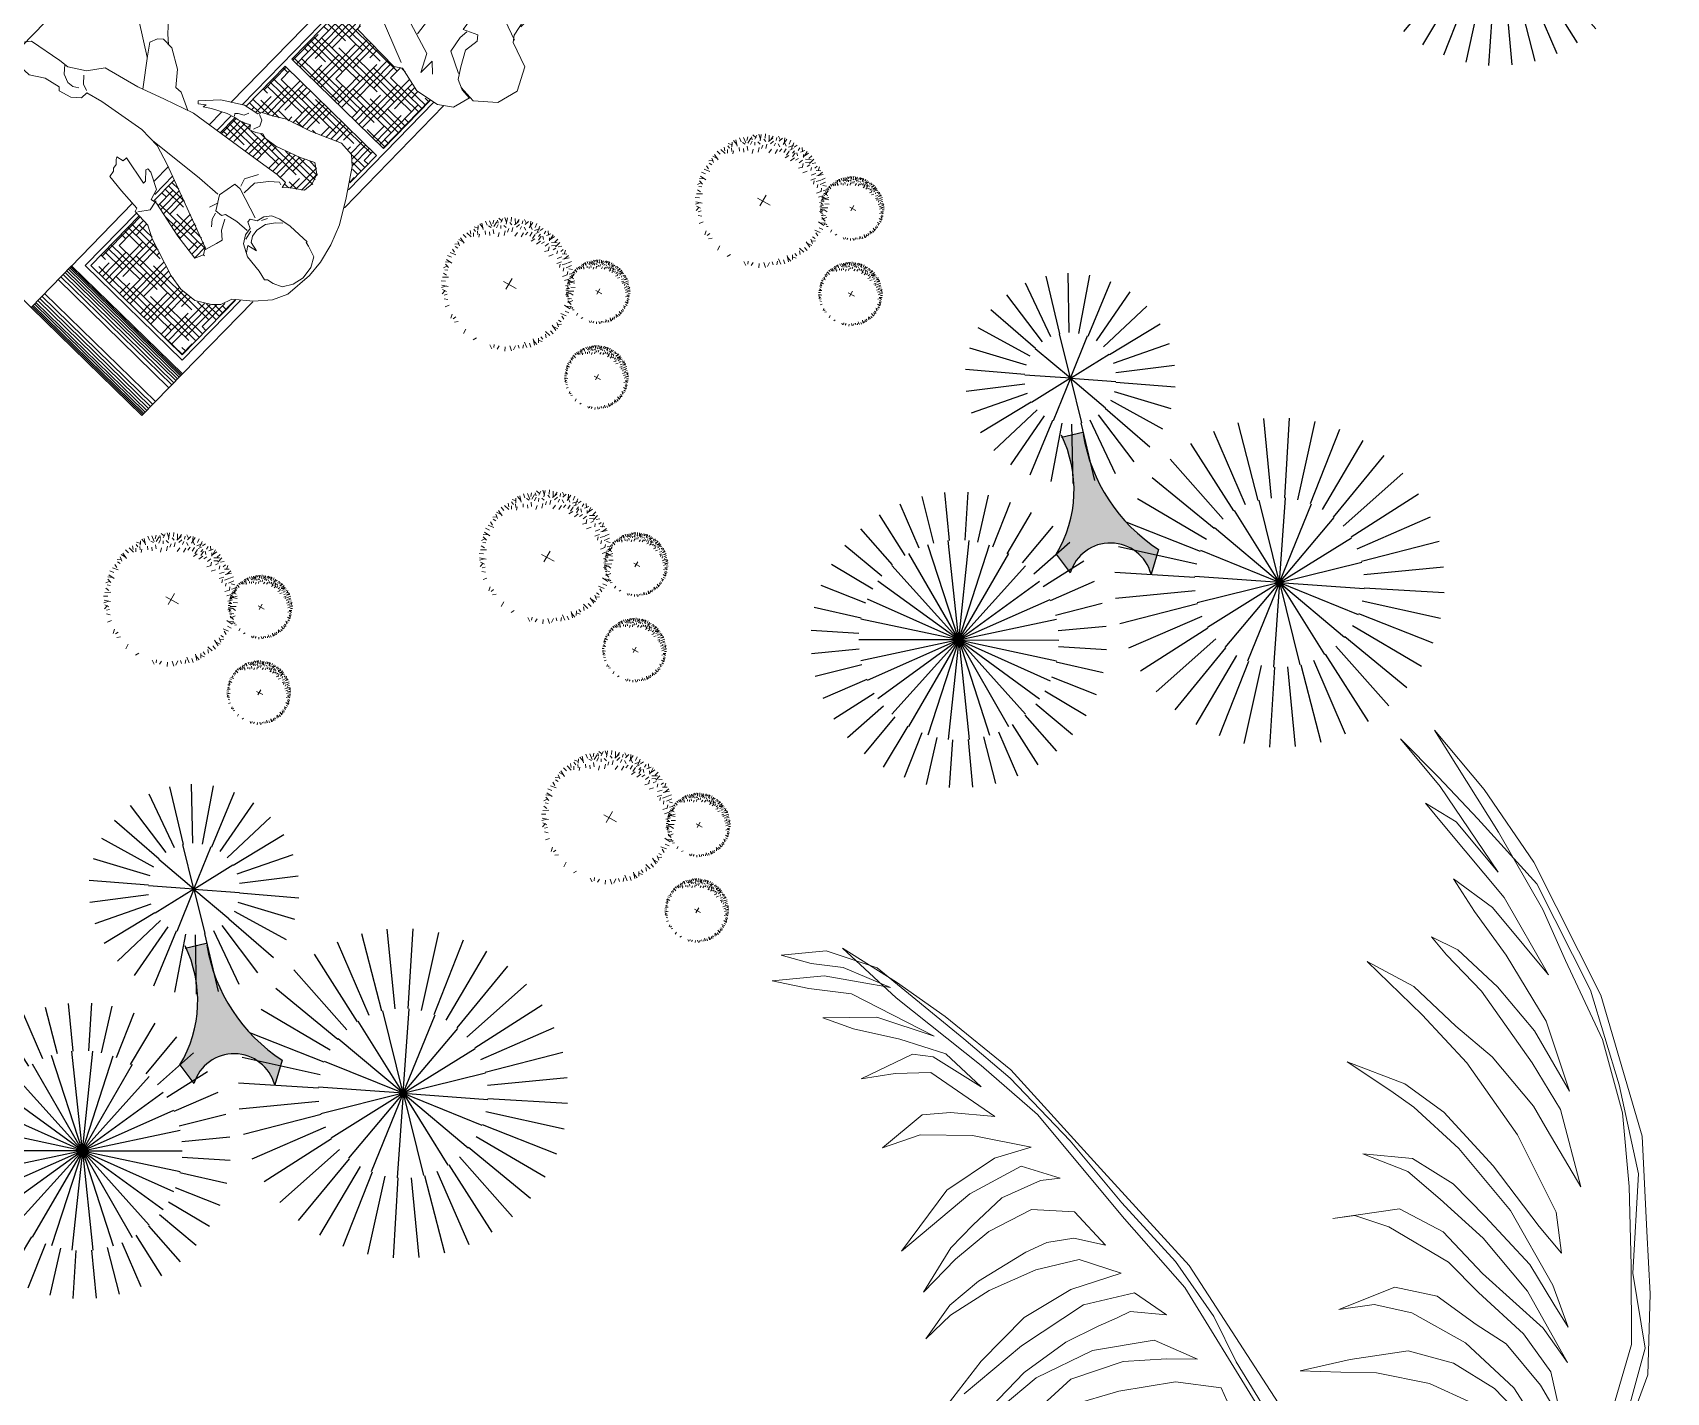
# Model space of a CAD drawing. Header units: millimetres. Extents: x 72 to 2826, y -203 to 794.
# Drawn here: x 1713.17 to 1719.53, y 344.22 to 349.51 of the extents above; entities that cross this region are included whole.
import ezdxf

# ---------------------------------------------------------------- set-up
doc = ezdxf.new("R2010")
doc.units = ezdxf.units.MM
for name, color, linetype, lineweight in [('2D VEGETACION', 74, 'Continuous', 5), ('ARB-CERCO', 97, 'Continuous', 5), ('mobiliario', 252, 'Continuous', 9)]:
    doc.layers.add(name, color=color, linetype=linetype, lineweight=lineweight)
doc.layers.add('Cotas', color=7, linetype='Continuous')
doc.layers.add('FURN', color=253, linetype='Continuous')
pattern_1 = [(360, (2.309277, 33.903915), (0.05, 0.0125), [0.2, -0.1]), (90, (2.309277, 33.903915), (-0.0125, -0.05), [0.2, -0.1])]

# ---------------------------------------------------------------- blocks, each defined once
blk = doc.blocks.new('persona 1')
at = {"layer": 'mobiliario', "color": 32, "lineweight": 9}
for p, q in [((768301.8256, 8993267.2761), (768301.9237, 8993267.285)), ((768301.9237, 8993267.285), (768301.983, 8993267.28)), ((768301.7249, 8993267.208), (768301.7749, 8993267.2519)), ((768301.7749, 8993267.2519), (768301.8256, 8993267.2761)), ((768301.8158, 8993267.2141), (768301.8293, 8993267.2442)), ((768301.8293, 8993267.2442), (768301.8629, 8993267.2653)), ((768301.8629, 8993267.2653), (768301.902, 8993267.2743)), ((768301.902, 8993267.2743), (768301.9465, 8993267.2687)), ((768301.9465, 8993267.2687), (768301.9793, 8993267.2503)), ((768301.9793, 8993267.2503), (768301.9931, 8993267.2114)), ((768301.983, 8993267.28), (768302.0501, 8993267.263)), ((768302.0501, 8993267.263), (768302.1202, 8993267.2363)), ((768302.1202, 8993267.2363), (768302.2033, 8993267.1879)), ((768301.6781, 8993267.1494), (768301.7249, 8993267.208)), ((768301.8047, 8993267.1841), (768301.8117, 8993267.1918)), ((768301.8134, 8993267.1499), (768301.8047, 8993267.1841)), ((768301.8117, 8993267.1918), (768301.8158, 8993267.2141)), ((768301.9931, 8993267.2114), (768301.9962, 8993267.1968)), ((768301.9962, 8993267.1968), (768302.0011, 8993267.197)), ((768302.0011, 8993267.197), (768302.0001, 8993267.16)), ((768302.2033, 8993267.1879), (768302.2944, 8993267.1275)), ((768301.6155, 8993267.1124), (768301.6392, 8993267.1355)), ((768301.6392, 8993267.1355), (768301.6781, 8993267.1494)), ((768301.8202, 8993267.0866), (768301.8134, 8993267.1499)), ((768301.9994, 8993267.118), (768301.9912, 8993267.0758)), ((768302.0001, 8993267.16), (768301.9994, 8993267.118)), ((768302.2944, 8993267.1275), (768302.3227, 8993267.0966)), ((768301.5807, 8993267.0001), (768301.5856, 8993267.0619)), ((768301.5856, 8993267.0619), (768301.6155, 8993267.1124)), ((768301.8423, 8993267.0452), (768301.8202, 8993267.0866)), ((768301.8284, 8993267.0738), (768301.8498, 8993267.0601)), ((768301.8498, 8993267.0601), (768301.8567, 8993267.0937)), ((768301.8567, 8993267.0937), (768301.8643, 8993267.0607)), ((768301.8643, 8993267.0607), (768301.8835, 8993267.049)), ((768301.9436, 8993267.0535), (768301.9719, 8993267.0734)), ((768301.9719, 8993267.0734), (768301.9877, 8993267.0927)), ((768301.9912, 8993267.0758), (768301.98, 8993267.0483)), ((768302.1221, 8993267.0663), (768302.0872, 8993267.0156)), ((768302.1564, 8993267.0702), (768302.1221, 8993267.0663)), ((768302.1913, 8993267.0593), (768302.1564, 8993267.0702)), ((768302.2148, 8993267.0257), (768302.1913, 8993267.0593)), ((768302.3227, 8993267.0966), (768302.3273, 8993267.045)), ((768301.87, 8993267.029), (768301.8423, 8993267.0452)), ((768301.8603, 8993267.04), (768301.8922, 8993267.0329)), ((768301.8971, 8993267.0249), (768301.87, 8993267.029)), ((768301.8851, 8993267.0222), (768301.882, 8993266.9753)), ((768301.8835, 8993267.049), (768301.9085, 8993267.0459)), ((768301.908, 8993267.0035), (768301.8971, 8993267.0249)), ((768301.9199, 8993267.0024), (768301.908, 8993267.0035)), ((768301.9085, 8993267.0459), (768301.9436, 8993267.0535)), ((768301.9318, 8993267.0237), (768301.9199, 8993267.0024)), ((768301.9586, 8993267.0301), (768301.9318, 8993267.0237)), ((768301.9711, 8993266.905), (768301.9347, 8993267.0119)), ((768301.9438, 8993267.0333), (768301.9633, 8993267.0441)), ((768301.98, 8993267.0483), (768301.9586, 8993267.0301)), ((768302.0872, 8993267.0156), (768302.0753, 8993267.0053)), ((768302.0753, 8993267.0053), (768302.0952, 8993267.0012)), ((768302.0952, 8993267.0012), (768302.0943, 8993266.9617)), ((768302.1921, 8993266.978), (768302.2148, 8993267.0257)), ((768302.3273, 8993267.045), (768302.2823, 8993266.9397)), ((768301.5904, 8993266.9438), (768301.5807, 8993267.0001)), ((768301.7196, 8993266.9737), (768301.6906, 8993266.9602)), ((768301.6906, 8993266.9602), (768301.7043, 8993266.8646)), ((768301.7423, 8993266.9598), (768301.7196, 8993266.9737)), ((768301.7351, 8993266.9642), (768301.7785, 8993266.9785)), ((768301.8551, 8993266.6662), (768301.7423, 8993266.9598)), ((768301.7785, 8993266.9785), (768301.8004, 8993266.9843)), ((768301.8004, 8993266.9843), (768301.8237, 8993266.9582)), ((768301.8237, 8993266.9582), (768301.8589, 8993266.9399)), ((768301.882, 8993266.9753), (768301.8715, 8993266.9305)), ((768302.0194, 8993266.9267), (768302.0575, 8993266.9578)), ((768302.0575, 8993266.9578), (768302.081, 8993266.9858)), ((768302.081, 8993266.9858), (768302.0782, 8993266.9956)), ((768302.0943, 8993266.9617), (768302.0849, 8993266.8899)), ((768302.1612, 8993266.8905), (768302.1921, 8993266.978)), ((768301.6352, 8993266.8076), (768301.5904, 8993266.9438)), ((768301.8281, 8993266.9091), (768301.8077, 8993266.9255)), ((768301.8505, 8993266.9026), (768301.8281, 8993266.9091)), ((768301.8596, 8993266.9227), (768301.8581, 8993266.898)), ((768301.8581, 8993266.898), (768301.9061, 8993266.8679)), ((768301.8715, 8993266.9305), (768301.8596, 8993266.9227)), ((768301.9696, 8993266.8803), (768301.9711, 8993266.905)), ((768301.9703, 8993266.9247), (768302.0194, 8993266.9267)), ((768301.9786, 8993266.9004), (768302.0061, 8993266.8916)), ((768302.0061, 8993266.8916), (768302.0494, 8993266.9155)), ((768302.0849, 8993266.8899), (768302.0446, 8993266.6074)), ((768302.1556, 8993266.8459), (768302.1612, 8993266.8905)), ((768302.2823, 8993266.9397), (768302.2538, 8993266.8523)), ((768301.7043, 8993266.8646), (768301.7343, 8993266.7328)), ((768301.8833, 8993266.8842), (768301.8517, 8993266.8731)), ((768301.8998, 8993266.7789), (768301.9038, 8993266.8628)), ((768301.9061, 8993266.8679), (768301.9696, 8993266.8803)), ((768302.1612, 8993266.8289), (768302.1556, 8993266.8459)), ((768302.2538, 8993266.8523), (768302.2285, 8993266.8094)), ((768301.6592, 8993266.7643), (768301.6352, 8993266.8076)), ((768301.8893, 8993266.675), (768301.8998, 8993266.7789)), ((768302.1383, 8993266.7861), (768302.1473, 8993266.8086)), ((768302.1535, 8993266.7768), (768302.1383, 8993266.7861)), ((768302.1444, 8993266.7592), (768302.1535, 8993266.7768)), ((768302.1473, 8993266.8086), (768302.1612, 8993266.8289)), ((768302.1722, 8993266.8022), (768302.1503, 8993266.794)), ((768302.1922, 8993266.7932), (768302.1722, 8993266.8022)), ((768302.2004, 8993266.7738), (768302.1922, 8993266.7932)), ((768302.2285, 8993266.8094), (768302.2103, 8993266.7717)), ((768301.6617, 8993266.7003), (768301.6592, 8993266.7643)), ((768301.7023, 8993266.7328), (768301.6676, 8993266.7079)), ((768301.7333, 8993266.7272), (768301.7023, 8993266.7328)), ((768301.7343, 8993266.7328), (768301.7303, 8993266.7105)), ((768302.1249, 8993266.6919), (768302.1337, 8993266.7194)), ((768302.1337, 8993266.7194), (768302.1355, 8993266.7342)), ((768302.1355, 8993266.7342), (768302.1444, 8993266.7592)), ((768302.1434, 8993266.7101), (768302.1518, 8993266.7192)), ((768302.1518, 8993266.7192), (768302.1623, 8993266.7371)), ((768302.1623, 8993266.7371), (768302.1782, 8993266.744)), ((768302.1981, 8993266.7688), (768302.188, 8993266.7142)), ((768302.2103, 8993266.7717), (768302.1981, 8993266.7688)), ((768301.6742, 8993266.6959), (768301.6617, 8993266.7003)), ((768301.6799, 8993266.6172), (768301.6742, 8993266.6959)), ((768301.7303, 8993266.7105), (768301.7676, 8993266.6996)), ((768301.7676, 8993266.6996), (768301.797, 8993266.6442)), ((768301.8777, 8993266.5957), (768301.8551, 8993266.6662)), ((768301.8786, 8993266.574), (768301.8893, 8993266.675)), ((768302.0999, 8993266.6416), (768302.1249, 8993266.6919)), ((768302.1357, 8993266.716), (768302.1434, 8993266.7101)), ((768302.188, 8993266.7142), (768302.1441, 8993266.6434)), ((768301.6874, 8993266.5535), (768301.6799, 8993266.6172)), ((768301.7621, 8993266.6526), (768301.7523, 8993266.6522)), ((768301.7523, 8993266.6522), (768301.7737, 8993266.5496)), ((768301.7903, 8993266.6266), (768301.7621, 8993266.6526)), ((768301.7975, 8993266.6294), (768301.7903, 8993266.6266)), ((768301.797, 8993266.6442), (768301.7975, 8993266.6294)), ((768302.0446, 8993266.6074), (768302.0095, 8993266.5024)), ((768302.0795, 8993266.5964), (768302.0958, 8993266.6193)), ((768302.0837, 8993266.6163), (768302.0999, 8993266.6416)), ((768302.0958, 8993266.6193), (768302.0837, 8993266.6163)), ((768302.1441, 8993266.6434), (768302.0872, 8993266.5894)), ((768301.7097, 8993266.5495), (768301.6874, 8993266.5535)), ((768301.8808, 8993266.5194), (768301.8777, 8993266.5957)), ((768302.0676, 8993266.527), (768302.0379, 8993266.5872)), ((768302.0872, 8993266.5894), (768302.0795, 8993266.5964)), ((768301.7174, 8993266.5424), (768301.7097, 8993266.5495)), ((768301.7322, 8993266.5405), (768301.7174, 8993266.5424)), ((768301.745, 8993266.5287), (768301.7322, 8993266.5405)), ((768301.7526, 8993266.5241), (768301.745, 8993266.5287)), ((768301.7589, 8993266.549), (768301.7526, 8993266.5241)), ((768301.7737, 8993266.5496), (768301.7589, 8993266.549)), ((768301.853, 8993266.3532), (768301.8808, 8993266.5194)), ((768302.0095, 8993266.5024), (768301.9764, 8993266.4075)), ((768302.0661, 8993266.5023), (768302.0676, 8993266.527)), ((768302.1145, 8993266.4623), (768302.0661, 8993266.5023)), ((768302.1541, 8993266.3974), (768302.1145, 8993266.4623)), ((768301.9764, 8993266.4075), (768301.9446, 8993266.2805)), ((768301.9823, 8993266.4245), (768302.0744, 8993266.3572)), ((768302.1557, 8993266.3556), (768302.1541, 8993266.3974)), ((768301.8381, 8993266.2959), (768301.853, 8993266.3532)), ((768302.0717, 8993266.3593), (768302.1406, 8993266.2535)), ((768302.0744, 8993266.3572), (768302.115, 8993266.3293)), ((768302.115, 8993266.3293), (768302.1416, 8993266.3402)), ((768302.1416, 8993266.3402), (768302.1557, 8993266.3556)), ((768302.178, 8993266.354), (768302.1547, 8993266.3808)), ((768302.1985, 8993266.336), (768302.178, 8993266.354)), ((768302.1985, 8993266.336), (768302.2579, 8993266.2819)), ((768301.79, 8993266.2669), (768301.8135, 8993266.2949)), ((768301.8135, 8993266.2949), (768301.8381, 8993266.2959)), ((768301.8516, 8993266.2669), (768301.8433, 8993266.2888)), ((768301.9446, 8993266.2805), (768301.892, 8993266.2414)), ((768302.2579, 8993266.2819), (768302.2749, 8993266.2204)), ((768301.7748, 8993266.1579), (768301.7873, 8993266.2126)), ((768301.7771, 8993266.222), (768301.79, 8993266.2669)), ((768301.7873, 8993266.2126), (768301.7771, 8993266.222)), ((768301.8189, 8993266.2237), (768301.8204, 8993266.2459)), ((768301.8299, 8993266.1946), (768301.8189, 8993266.2237)), ((768301.8204, 8993266.2459), (768301.832, 8993266.2637)), ((768301.8746, 8993266.2457), (768301.8516, 8993266.2669)), ((768301.892, 8993266.2414), (768301.8573, 8993266.1858)), ((768302.1869, 8993266.1812), (768302.1406, 8993266.2535)), ((768302.2749, 8993266.2204), (768302.2475, 8993266.1742)), ((768301.7447, 8993266.1098), (768301.7748, 8993266.1579)), ((768301.8554, 8993266.1734), (768301.8299, 8993266.1946)), ((768301.8573, 8993266.1858), (768301.8538, 8993266.1512)), ((768302.2475, 8993266.1742), (768302.1869, 8993266.1812)), ((768301.7425, 8993266.0432), (768301.7447, 8993266.1098)), ((768301.8538, 8993266.1512), (768301.8325, 8993266.0347)), ((768301.7587, 8993266.0069), (768301.7425, 8993266.0432)), ((768301.7981, 8993266.006), (768301.7587, 8993266.0069)), ((768301.8325, 8993266.0347), (768301.7981, 8993266.006))]:
    blk.add_line(p, q, dxfattribs=at)
blk = doc.blocks.new('persona 2')
at = {"layer": 'mobiliario', "color": 32, "lineweight": 9}
for p, q in [((768302.5569, 8993267.3259), (768302.6311, 8993267.3463)), ((768302.6311, 8993267.3463), (768302.7096, 8993267.3066)), ((768302.5011, 8993267.2614), (768302.5569, 8993267.3259)), ((768302.7096, 8993267.3066), (768302.7416, 8993267.2198)), ((768302.407, 8993267.182), (768302.4385, 8993267.2281)), ((768302.4385, 8993267.2281), (768302.5022, 8993267.2463)), ((768302.502, 8993267.207), (768302.4992, 8993267.2455)), ((768302.5056, 8993267.1996), (768302.5011, 8993267.2614)), ((768302.3905, 8993267.0977), (768302.407, 8993267.182)), ((768302.5181, 8993267.1734), (768302.502, 8993267.207)), ((768302.5562, 8993267.1489), (768302.5181, 8993267.1734)), ((768302.7416, 8993267.2198), (768302.7623, 8993267.2046)), ((768302.7508, 8993267.2174), (768302.7771, 8993267.1467)), ((768302.7623, 8993267.2046), (768302.8467, 8993267.188)), ((768302.8467, 8993267.188), (768302.9361, 8993266.9783)), ((768302.5342, 8993267.1595), (768302.5698, 8993267.0864)), ((768302.6081, 8993267.1209), (768302.5562, 8993267.1489)), ((768302.659, 8993267.1276), (768302.6081, 8993267.1209)), ((768302.653, 8993267.0652), (768302.6752, 8993267.1137)), ((768302.6752, 8993267.1137), (768302.659, 8993267.1276)), ((768302.7771, 8993267.1467), (768302.7514, 8993267.0844)), ((768302.4121, 8993267.0086), (768302.3905, 8993267.0977)), ((768302.5002, 8993267.0648), (768302.4459, 8993267.0639)), ((768302.4459, 8993267.0639), (768302.507, 8993267.0336)), ((768302.4692, 8993267.0973), (768302.5002, 8993267.0648)), ((768302.5698, 8993267.0864), (768302.6264, 8993267.0769)), ((768302.6264, 8993267.0769), (768302.6565, 8993267.0791)), ((768302.6958, 8993267.0592), (768302.653, 8993267.0652)), ((768302.7514, 8993267.0844), (768302.6958, 8993267.0592)), ((768302.7858, 8993267.0068), (768302.7768, 8993267.0681)), ((768302.7768, 8993267.0681), (768302.8308, 8993266.9904)), ((768302.3958, 8993266.9832), (768302.4121, 8993267.0086)), ((768302.507, 8993267.0336), (768302.5424, 8993266.9212)), ((768302.7716, 8993266.9514), (768302.7858, 8993267.0068)), ((768302.3996, 8993266.8051), (768302.3958, 8993266.9832)), ((768302.4957, 8993266.8151), (768302.4224, 8993266.9912)), ((768302.5333, 8993266.9629), (768302.6767, 8993266.946)), ((768302.6767, 8993266.946), (768302.7716, 8993266.9514)), ((768302.7716, 8993266.9514), (768302.8119, 8993266.8968)), ((768302.8308, 8993266.9904), (768302.8165, 8993266.8956)), ((768302.9361, 8993266.9783), (768302.8322, 8993266.7834)), ((768302.5424, 8993266.9212), (768302.5964, 8993266.8238)), ((768302.8165, 8993266.8956), (768302.763, 8993266.8207)), ((768302.4446, 8993266.7887), (768302.3996, 8993266.8051)), ((768302.4961, 8993266.6624), (768302.4446, 8993266.7887)), ((768302.4585, 8993266.7852), (768302.5464, 8993266.7825)), ((768302.5465, 8993266.8021), (768302.4957, 8993266.8151)), ((768302.6017, 8993266.729), (768302.5465, 8993266.8021)), ((768302.5964, 8993266.8238), (768302.5801, 8993266.8181)), ((768302.5801, 8993266.8181), (768302.699, 8993266.7436)), ((768302.771, 8993266.8138), (768302.7187, 8993266.7631)), ((768302.752, 8993266.7005), (768302.7941, 8993266.7882)), ((768302.763, 8993266.8207), (768302.793, 8993266.8032)), ((768302.8091, 8993266.7893), (768302.7819, 8993266.6634)), ((768302.8322, 8993266.7834), (768302.8091, 8993266.7893)), ((768302.679, 8993266.665), (768302.6017, 8993266.729)), ((768302.7001, 8993266.7285), (768302.6654, 8993266.7472)), ((768302.6654, 8993266.7472), (768302.6964, 8993266.6754)), ((768302.699, 8993266.7436), (768302.7001, 8993266.7285)), ((768302.6374, 8993266.6953), (768302.6252, 8993266.5508)), ((768302.6964, 8993266.6754), (768302.679, 8993266.665)), ((768302.7171, 8993266.6602), (768302.7276, 8993266.6821)), ((768302.7276, 8993266.6821), (768302.7391, 8993266.6497)), ((768302.7483, 8993266.6474), (768302.752, 8993266.7005)), ((768302.7819, 8993266.6634), (768302.7669, 8993266.6623)), ((768302.5247, 8993266.5814), (768302.4961, 8993266.6624)), ((768302.6407, 8993266.6502), (768302.6627, 8993266.6397)), ((768302.6627, 8993266.6397), (768302.6962, 8993266.636)), ((768302.6962, 8993266.636), (768302.7171, 8993266.6602)), ((768302.7669, 8993266.6623), (768302.72, 8993266.5365)), ((768302.7391, 8993266.6497), (768302.7483, 8993266.6474)), ((768302.5173, 8993266.475), (768302.5247, 8993266.5814)), ((768302.6252, 8993266.5508), (768302.6119, 8993266.3869)), ((768302.72, 8993266.5365), (768302.677, 8993266.4835)), ((768302.5252, 8993266.4287), (768302.5173, 8993266.475)), ((768302.677, 8993266.4835), (768302.6235, 8993266.4086)), ((768302.4619, 8993266.4167), (768302.4917, 8993266.4324)), ((768302.4695, 8993266.3839), (768302.4619, 8993266.4167)), ((768302.4646, 8993266.3261), (768302.4695, 8993266.3839)), ((768302.4917, 8993266.4324), (768302.5252, 8993266.4287)), ((768302.5124, 8993266.4172), (768302.4995, 8993266.3664)), ((768302.5252, 8993266.4287), (768302.5455, 8993266.3153)), ((768302.6235, 8993266.4086), (768302.6129, 8993266.3867)), ((768302.6129, 8993266.3867), (768302.616, 8993266.3023)), ((768302.4919, 8993266.2355), (768302.4646, 8993266.3261)), ((768302.4995, 8993266.3664), (768302.5107, 8993266.2947)), ((768302.5188, 8993266.2877), (768302.514, 8993266.2496)), ((768302.5455, 8993266.3153), (768302.5188, 8993266.2877)), ((768302.5499, 8993266.2552), (768302.5455, 8993266.3153)), ((768302.6145, 8993266.219), (768302.6321, 8993266.2687)), ((768302.616, 8993266.3023), (768302.6275, 8993266.2698)), ((768302.6275, 8993266.2698), (768302.6368, 8993266.244)), ((768302.514, 8993266.2496), (768302.4919, 8993266.2355)), ((768302.559, 8993266.2135), (768302.5499, 8993266.2552)), ((768302.5516, 8993266.1698), (768302.559, 8993266.2135)), ((768302.597, 8993266.189), (768302.6145, 8993266.219)), ((768302.6368, 8993266.244), (768302.6411, 8993266.2073)), ((768302.5574, 8993266.1303), (768302.5516, 8993266.1698)), ((768302.567, 8993266.2065), (768302.582, 8993266.188)), ((768302.582, 8993266.188), (768302.597, 8993266.189)), ((768302.6411, 8993266.2073), (768302.5956, 8993266.1254)), ((768302.5956, 8993266.1254), (768302.5574, 8993266.1303))]:
    blk.add_line(p, q, dxfattribs=at)
blk = doc.blocks.new('bloque1')
at = {"layer": 'mobiliario', "lineweight": 9, "true_color": 0x939598}
h = blk.add_hatch(dxfattribs=at)
h.set_pattern_fill('HOUND', color=252, scale=0.2, style=0)
h.set_pattern_definition(pattern_1)
h.paths.add_polyline_path([(256.2525, 18.257), (256.2562, 18.3034), (256.2787, 18.3412), (256.2964, 18.3586), (256.3256, 18.369), (256.3306, 18.3753), (256.1335, 18.3753), (256.1335, 18.0453), (256.3128, 18.0453), (256.3114, 18.0802), (256.2935, 18.1127), (256.2598, 18.2148)])
h = blk.add_hatch(dxfattribs=at)
h.set_pattern_fill('HOUND', color=252, scale=0.2, style=0)
h.set_pattern_definition(pattern_1)
h.paths.add_polyline_path([(256.3738, 18.2268), (256.3567, 18.2372), (256.335, 18.2271), (256.3453, 18.1554), (256.3677, 18.0566), (256.3657, 18.0453), (256.4435, 18.0453)])
h.paths.add_polyline_path([(256.7111, 18.2405), (256.7281, 18.2763), (256.7105, 18.3014), (256.6843, 18.3096), (256.6586, 18.3067), (256.6324, 18.2687), (256.6235, 18.2609), (256.6384, 18.2578), (256.6378, 18.2282), (256.6307, 18.1744), (256.6123, 18.0453), (256.6669, 18.0453), (256.6673, 18.0465), (256.6687, 18.0576), (256.6753, 18.0764), (256.6821, 18.0896), (256.6708, 18.0965), (256.6775, 18.1134), (256.6879, 18.1286), (256.6837, 18.1414), (256.6879, 18.1748)])
h.paths.add_polyline_path([(256.853, 18.3753), (256.7535, 18.3753), (256.7878, 18.3526), (256.8091, 18.3294), (256.8125, 18.2907), (256.7788, 18.2118), (256.7574, 18.1462), (256.7384, 18.114), (256.7248, 18.0858), (256.7156, 18.0836), (256.7085, 18.0453), (256.853, 18.0453)])
h = blk.add_hatch(dxfattribs=at)
h.set_pattern_fill('HOUND', color=252, scale=0.2, style=0)
h.set_pattern_definition(pattern_1)
h.paths.add_polyline_path([(257.0489, 18.2496), (257.0611, 18.2686), (257.0449, 18.3354), (257.0527, 18.3753), (256.878, 18.3753), (256.878, 18.0453), (257.1093, 18.0453), (257.0855, 18.1037), (257.0517, 18.116)])
h.paths.add_polyline_path([(257.5635, 18.3753), (257.399, 18.3753), (257.4541, 18.2459), (257.3762, 18.0997), (257.3589, 18.1041), (257.3462, 18.0453), (257.5635, 18.0453)])
h = blk.add_hatch(dxfattribs=at)
h.set_pattern_fill('HOUND', color=252, scale=0.2, style=0)
h.set_pattern_definition(pattern_1)
h.paths.add_polyline_path([(257.3752, 18.2549), (257.3346, 18.3132), (257.3414, 18.2672), (257.3308, 18.2257), (257.361, 18.1848), (257.361, 18.179), (257.3644, 18.1839)])
at = {"layer": 'mobiliario', "color": 252, "lineweight": 9, "true_color": 0x939598}
for p, q in [((255.9485, 18.0103), (255.9485, 18.4103)), ((256.0985, 18.4103), (255.9485, 18.4103)), ((255.9518, 18.4103), (255.9518, 18.0103)), ((255.9556, 18.4103), (255.9556, 18.0103)), ((255.9607, 18.4103), (255.9607, 18.0103)), ((255.9665, 18.4103), (255.9665, 18.0103)), ((255.973, 18.4103), (255.973, 18.0103)), ((255.9804, 18.4103), (255.9804, 18.0103)), ((255.9884, 18.4103), (255.9884, 18.0103)), ((255.9985, 18.0103), (255.9985, 18.4103)), ((256.0485, 18.0103), (256.0485, 18.4103)), ((256.0585, 18.4103), (256.0585, 18.0103)), ((256.0666, 18.4103), (256.0666, 18.0103)), ((256.074, 18.4103), (256.074, 18.0103)), ((256.0805, 18.4103), (256.0805, 18.0103)), ((256.0863, 18.4103), (256.0863, 18.0103)), ((256.0913, 18.4103), (256.0913, 18.0103)), ((256.0952, 18.4103), (256.0952, 18.0103)), ((256.0985, 18.0103), (256.0985, 18.4103)), ((256.3586, 18.4103), (256.0985, 18.4103)), ((256.0985, 18.4103), (256.0985, 18.0103)), ((257.0653, 18.4103), (256.6981, 18.4103)), ((257.5985, 18.4103), (257.3507, 18.4103)), ((257.5985, 18.0103), (257.5985, 18.4103)), ((257.5985, 18.4103), (257.7485, 18.4103)), ((257.5985, 18.0103), (257.5985, 18.4103)), ((257.6018, 18.4103), (257.6018, 18.0103)), ((257.6056, 18.4103), (257.6056, 18.0103)), ((257.6107, 18.4103), (257.6107, 18.0103)), ((257.6165, 18.4103), (257.6165, 18.0103)), ((257.623, 18.4103), (257.623, 18.0103)), ((257.6304, 18.4103), (257.6304, 18.0103)), ((257.6384, 18.4103), (257.6384, 18.0103)), ((257.6485, 18.0103), (257.6485, 18.4103)), ((257.6985, 18.0103), (257.6985, 18.4103)), ((257.7085, 18.4103), (257.7085, 18.0103)), ((257.7166, 18.4103), (257.7166, 18.0103)), ((257.724, 18.4103), (257.724, 18.0103)), ((257.7305, 18.4103), (257.7305, 18.0103)), ((257.7363, 18.4103), (257.7363, 18.0103)), ((257.7413, 18.4103), (257.7413, 18.0103)), ((257.7452, 18.4103), (257.7452, 18.0103)), ((257.7485, 18.0103), (257.7485, 18.4103)), ((256.3386, 18.3853), (256.1235, 18.3853)), ((256.1235, 18.3853), (256.1235, 18.0353)), ((256.3306, 18.3753), (256.1335, 18.3753)), ((256.1335, 18.3753), (256.1335, 18.0453)), ((257.0547, 18.3853), (256.7385, 18.3853)), ((256.853, 18.3753), (256.7535, 18.3753)), ((256.853, 18.0453), (256.853, 18.3753)), ((257.0527, 18.3753), (256.878, 18.3753)), ((256.878, 18.0453), (256.878, 18.3753)), ((257.5735, 18.3853), (257.3947, 18.3853)), ((257.5635, 18.3753), (257.399, 18.3753)), ((257.5635, 18.0453), (257.5635, 18.3753)), ((257.5735, 18.0353), (257.5735, 18.3853)), ((257.361, 18.1848), (257.361, 18.1717)), ((256.1235, 18.0353), (256.3132, 18.0353)), ((256.1335, 18.0453), (256.3128, 18.0453)), ((256.3657, 18.0453), (256.4435, 18.0453)), ((256.3802, 18.0353), (256.4474, 18.0353)), ((256.6109, 18.0353), (256.6637, 18.0353)), ((256.6123, 18.0453), (256.6669, 18.0453)), ((256.7035, 18.0353), (257.1134, 18.0353)), ((256.7085, 18.0453), (256.853, 18.0453)), ((256.878, 18.0453), (257.1093, 18.0453)), ((257.344, 18.0353), (257.5735, 18.0353)), ((257.3462, 18.0453), (257.5635, 18.0453)), ((256.0985, 18.0103), (255.9485, 18.0103)), ((256.0952, 18.0103), (256.324, 18.0103)), ((256.404, 18.0103), (256.457, 18.0103)), ((256.6073, 18.0103), (256.653, 18.0103)), ((256.688, 18.0103), (257.1236, 18.0103)), ((257.3386, 18.0103), (257.5985, 18.0103)), ((257.5985, 18.0103), (257.7485, 18.0103))]:
    blk.add_line(p, q, dxfattribs=at)
at = {"layer": 'mobiliario', "color": 252, "lineweight": 9, "true_color": 0x939598, "xscale": 0.75, "yscale": 0.75, "zscale": 0.75}
for name, p in [('persona 2', (-575969.748, -6744931.9903)), ('persona 1', (-575969.933, -6744931.9954))]:
    blk.add_blockref(name, p, dxfattribs=at)
blk = doc.blocks.new('A$C772F565F')
at = {"layer": 'Cotas', "color": 252, "lineweight": 9, "true_color": 0x939598}
for p, q in [((0, 0.7552), (0, 0.0187)), ((2.7119, 0.7552), (2.7119, 0.0187)), ((0, 0.0187), (2.7119, 0.0187))]:
    blk.add_line(p, q, dxfattribs=at)
at = {"layer": 'mobiliario', "color": 252, "lineweight": 9, "true_color": 0x939598, "xscale": 1.506646428533565, "yscale": 1.506646428533565, "zscale": 1.506646428533565}
blk.add_blockref('bloque1', (-385.6239, -26.38), dxfattribs=at)
blk = doc.blocks.new('abri')
at = {"layer": 'FURN'}
blk.add_hatch(color=256, dxfattribs=at).paths.add_polyline_path([(1541.4483, 14.7988), (1541.5053, 14.8935, -0.755152), (1541.367, 15.2521), (1541.2444, 15.2412, -0.169075), (1540.9762, 14.779), (1540.8625, 14.6983), (1540.9211, 14.6158, -0.248562)])
for p, q in [((1541.0453, 16.2161), (1540.9239, 16.5768)), ((1541.1067, 16.2315), (1541.0433, 16.6068)), ((1541.1698, 16.2371), (1541.1659, 16.6177)), ((1541.233, 16.2328), (1541.2887, 16.6093)), ((1541.2947, 16.2186), (1541.4086, 16.5818)), ((1540.987, 16.1912), (1540.8107, 16.5286)), ((1541.3535, 16.195), (1541.5228, 16.5359)), ((1540.9334, 16.1576), (1540.7065, 16.4632)), ((1541.4078, 16.1625), (1541.6284, 16.4727)), ((1540.8856, 16.1159), (1540.6137, 16.3823)), ((1541.4564, 16.1218), (1541.7228, 16.3937)), ((1540.845, 16.0673), (1540.5348, 16.2879)), ((1541.4981, 16.0741), (1541.8037, 16.301)), ((1540.8125, 16.013), (1540.4715, 16.1823)), ((1541.5317, 16.0204), (1541.8691, 16.1967)), ((1540.7888, 15.9542), (1540.4256, 16.0681)), ((1541.5566, 15.9622), (1541.9173, 16.0835)), ((1540.7747, 15.8925), (1540.3981, 15.9482)), ((1541.572, 15.9007), (1541.9473, 15.9642)), ((1540.7704, 15.8293), (1540.3897, 15.8254)), ((1541.5776, 15.8376), (1541.9582, 15.8416)), ((1540.776, 15.7662), (1540.4007, 15.7028)), ((1540.7914, 15.7048), (1540.4306, 15.5834)), ((1541.5591, 15.7127), (1541.9223, 15.5988)), ((1541.5733, 15.7745), (1541.9498, 15.7188)), ((1540.8162, 15.6465), (1540.4789, 15.4702)), ((1541.5355, 15.6539), (1541.8764, 15.4846)), ((1540.8499, 15.5929), (1540.5443, 15.366)), ((1541.4623, 15.551), (1541.7343, 15.2847)), ((1541.503, 15.5996), (1541.8132, 15.3791)), ((1540.8915, 15.5451), (1540.6252, 15.2732)), ((1540.9401, 15.5045), (1540.7196, 15.1942)), ((1540.9945, 15.472), (1540.8252, 15.131)), ((1541.3609, 15.4757), (1541.5372, 15.1384)), ((1541.4146, 15.5094), (1541.6415, 15.2038)), ((1541.0532, 15.4483), (1540.9393, 15.0851)), ((1541.115, 15.4342), (1541.0593, 15.0576)), ((1541.1781, 15.4299), (1541.1821, 15.0492)), ((1541.2412, 15.4355), (1541.3047, 15.0601)), ((1541.3027, 15.4509), (1541.424, 15.0901)), ((1541.2444, 15.2412), (1541.367, 15.2521)), ((1541.8507, 14.9732), (1541.7785, 15.1898)), ((1541.9232, 14.9911), (1541.8857, 15.2164)), ((1541.9975, 14.9976), (1541.9958, 15.2259)), ((1542.072, 14.9923), (1542.106, 15.2181)), ((1542.1447, 14.9754), (1542.2137, 15.1931)), ((1541.7186, 14.9046), (1541.5829, 15.0883)), ((1541.7819, 14.9441), (1541.6767, 15.1468)), ((1542.2139, 14.9474), (1542.3161, 15.1516)), ((1542.2779, 14.9088), (1542.4107, 15.0946)), ((1540.5827, 14.7538), (1540.4986, 15.0232)), ((1540.6274, 14.7628), (1540.601, 15.0437)), ((1540.6729, 14.7622), (1540.7056, 15.0426)), ((1540.7173, 14.7523), (1540.8076, 15.0197)), ((1541.6622, 14.8557), (1541.4995, 15.0159)), ((1542.335, 14.8608), (1542.4953, 15.0235)), ((1540.5409, 14.7357), (1540.4026, 14.9817)), ((1540.7587, 14.7333), (1540.9026, 14.9761)), ((1541.6141, 14.7985), (1541.4284, 14.9313)), ((1542.384, 14.8044), (1542.5677, 14.94)), ((1540.5038, 14.7094), (1540.3173, 14.9212)), ((1540.7952, 14.7061), (1540.9864, 14.9137)), ((1541.4483, 14.7988), (1541.5053, 14.8935)), ((1540.473, 14.6759), (1540.2465, 14.8443)), ((1540.8253, 14.6719), (1541.0555, 14.8352)), ((1541.5756, 14.7346), (1541.3713, 14.8367)), ((1542.4235, 14.741), (1542.6261, 14.8463)), ((1540.4498, 14.6367), (1540.1932, 14.7544)), ((1540.8477, 14.6323), (1541.1067, 14.7441)), ((1540.9237, 14.6121), (1540.8636, 14.6969)), ((1541.5476, 14.6654), (1541.3298, 14.7343)), ((1542.4525, 14.6723), (1542.6692, 14.7445)), ((1540.4352, 14.5936), (1540.1598, 14.6554)), ((1540.8612, 14.5888), (1541.1379, 14.6444)), ((1541.5342, 14.5804), (1541.3084, 14.6144)), ((1542.4705, 14.5998), (1542.6958, 14.6373)), ((1540.4299, 14.5484), (1540.1477, 14.5515)), ((1540.8655, 14.5435), (1541.1477, 14.5403)), ((1540.4342, 14.503), (1540.1575, 14.4475)), ((1540.4478, 14.4596), (1540.1887, 14.3477)), ((1540.8602, 14.4982), (1541.1356, 14.4365)), ((1541.5289, 14.5059), (1541.3006, 14.5041)), ((1542.477, 14.5254), (1542.7053, 14.5272)), ((1540.4701, 14.4199), (1540.2399, 14.2566)), ((1540.5002, 14.3857), (1540.309, 14.1781)), ((1540.7916, 14.3824), (1540.9781, 14.1706)), ((1540.8225, 14.4159), (1541.0489, 14.2475)), ((1540.8457, 14.4551), (1541.1022, 14.3374)), ((1541.5354, 14.4315), (1541.3101, 14.3941)), ((1542.4717, 14.451), (1542.6975, 14.4169)), ((1540.5367, 14.3585), (1540.3928, 14.1157)), ((1540.5781, 14.3396), (1540.4879, 14.0722)), ((1540.6225, 14.3296), (1540.5898, 14.0493)), ((1540.668, 14.3291), (1540.6944, 14.0481)), ((1540.7127, 14.338), (1540.7969, 14.0687)), ((1540.7545, 14.3561), (1540.8928, 14.1101)), ((1541.5498, 14.3713), (1541.3332, 14.2991)), ((1542.4267, 14.309), (1542.631, 14.2069)), ((1542.4548, 14.3782), (1542.6725, 14.3093)), ((1541.5789, 14.3026), (1541.3762, 14.1973)), ((1541.6184, 14.2392), (1541.4347, 14.1036)), ((1542.3882, 14.2451), (1542.574, 14.1123)), ((1541.6673, 14.1828), (1541.5071, 14.0201)), ((1542.3402, 14.1879), (1542.5029, 14.0277)), ((1541.7245, 14.1348), (1541.5916, 13.949)), ((1541.7884, 14.0962), (1541.6863, 13.892)), ((1542.1517, 14.0704), (1542.2239, 13.8538)), ((1542.2204, 14.0995), (1542.3256, 13.8968)), ((1542.2838, 14.139), (1542.4194, 13.9553)), ((1541.8576, 14.0682), (1541.7887, 13.8505)), ((1541.9303, 14.0513), (1541.8963, 13.8255)), ((1542.0048, 14.046), (1542.0066, 13.8176)), ((1542.0792, 14.0524), (1542.1166, 13.8272))]:
    blk.add_line(p, q, dxfattribs=at)
at = {"layer": 'FURN', "color": 62}
for p, q in [((1541.174, 15.8335), (1541.0492, 16.2174)), ((1541.174, 15.8335), (1541.174, 16.2371)), ((1541.174, 15.8335), (1541.2987, 16.2174)), ((1541.174, 15.8335), (1540.9367, 16.16)), ((1541.174, 15.8335), (1541.4112, 16.16)), ((1541.174, 15.8335), (1540.8474, 16.0707)), ((1541.174, 15.8335), (1541.5005, 16.0707)), ((1541.174, 15.8335), (1540.7901, 15.9582)), ((1541.174, 15.8335), (1541.5579, 15.9582)), ((1541.174, 15.8335), (1540.7703, 15.8335)), ((1541.174, 15.8335), (1540.7901, 15.7087)), ((1541.174, 15.8335), (1540.8474, 15.5962)), ((1541.174, 15.8335), (1540.9367, 15.5069)), ((1541.174, 15.8335), (1541.0492, 15.4496)), ((1541.174, 15.8335), (1541.5776, 15.8335)), ((1541.174, 15.8335), (1541.174, 15.4298)), ((1541.174, 15.8335), (1541.2987, 15.4496)), ((1541.174, 15.8335), (1541.4112, 15.5069)), ((1541.174, 15.8335), (1541.5005, 15.5962)), ((1541.174, 15.8335), (1541.5579, 15.7087)), ((1542.0012, 14.5218), (1541.8226, 14.9628)), ((1542.0012, 14.5218), (1541.9182, 14.9903)), ((1542.0012, 14.5218), (1542.0174, 14.9973)), ((1542.0012, 14.5218), (1542.1159, 14.9835)), ((1542.0012, 14.5218), (1542.2094, 14.9496)), ((1542.0012, 14.5218), (1541.6586, 14.852)), ((1542.0012, 14.5218), (1541.7348, 14.916)), ((1542.0012, 14.5218), (1542.2938, 14.897)), ((1542.0012, 14.5218), (1541.5975, 14.7736)), ((1542.0012, 14.5218), (1542.3654, 14.8279)), ((1540.6477, 14.5459), (1540.5804, 14.753)), ((1540.6477, 14.5459), (1540.715, 14.753)), ((1542.0012, 14.5218), (1542.4211, 14.7455)), ((1540.6477, 14.5459), (1540.4715, 14.6739)), ((1540.6477, 14.5459), (1540.8239, 14.6739)), ((1542.0012, 14.5218), (1541.5539, 14.6841)), ((1542.0012, 14.5218), (1542.4584, 14.6533)), ((1540.6477, 14.5459), (1540.4299, 14.5459)), ((1540.6477, 14.5459), (1540.4715, 14.4179)), ((1540.6477, 14.5459), (1540.5804, 14.3388)), ((1540.6477, 14.5459), (1540.8655, 14.5459)), ((1540.6477, 14.5459), (1540.715, 14.3388)), ((1540.6477, 14.5459), (1540.8239, 14.4179)), ((1542.0012, 14.5218), (1541.53, 14.5876)), ((1542.0012, 14.5218), (1542.4758, 14.5554)), ((1542.0012, 14.5218), (1541.5266, 14.4882)), ((1542.0012, 14.5218), (1541.5439, 14.3903)), ((1542.0012, 14.5218), (1541.5813, 14.2981)), ((1542.0012, 14.5218), (1541.637, 14.2157)), ((1542.0012, 14.5218), (1541.7086, 14.1466)), ((1542.0012, 14.5218), (1541.793, 14.094)), ((1542.0012, 14.5218), (1541.8865, 14.06)), ((1542.0012, 14.5218), (1541.985, 14.0463)), ((1542.0012, 14.5218), (1542.3437, 14.1916)), ((1542.0012, 14.5218), (1542.4049, 14.27)), ((1542.0012, 14.5218), (1542.4484, 14.3594)), ((1542.0012, 14.5218), (1542.4724, 14.456)), ((1542.0012, 14.5218), (1542.0842, 14.0533)), ((1542.0012, 14.5218), (1542.1798, 14.0808)), ((1542.0012, 14.5218), (1542.2676, 14.1276))]:
    blk.add_line(p, q, dxfattribs=at)
at = {"layer": 'FURN'}
for centre, radius, start, end in [((1540.4465, 15.3953), 0.8127, 301.61043, 349.06478), ((1541.4872, 15.0925), 0.1998, 126.97548, 275.20895), ((1541.3574, 14.2098), 0.596, 81.22271, 138.10852)]:
    blk.add_arc(centre, radius, start, end, dxfattribs=at)
blk = doc.blocks.new('A-19')
at = {"layer": '2D VEGETACION'}
for points in [[(-0.3408, 0.074), (-0.3654, 0.0441), (-0.385, 0.0036), (-0.3931, -0.0249), (-0.4025, -0.0573), (-0.4011, -0.0147), (-0.3961, 0.0339), (-0.3766, 0.0678), (-0.3477, 0.0954), (-0.3111, 0.1159)], [(-0.2921, 0.1281), (-0.3443, 0.111), (-0.3906, 0.0816), (-0.4258, 0.0446), (-0.4404, 0.0162), (-0.4437, -0.0133), (-0.45, 0.0364), (-0.434, 0.0687), (-0.4029, 0.0941), (-0.3812, 0.114), (-0.3407, 0.1331), (-0.3065, 0.1428), (-0.3492, 0.1442), (-0.3856, 0.1302), (-0.4284, 0.1025), (-0.4588, 0.0849), (-0.4998, 0.0441), (-0.516, 0.0192), (-0.5182, 0.001), (-0.5121, 0.0566), (-0.4845, 0.0868), (-0.4426, 0.1098), (-0.3861, 0.1472), (-0.3532, 0.1595), (-0.4192, 0.1423), (-0.4711, 0.1178), (-0.5113, 0.0914), (-0.5405, 0.0711), (-0.5639, 0.0386), (-0.55, 0.0775), (-0.521, 0.1051), (-0.488, 0.1239), (-0.44, 0.1498), (-0.4032, 0.1607), (-0.3817, 0.1676), (-0.4187, 0.1641), (-0.4875, 0.1456), (-0.5482, 0.117), (-0.591, 0.0893), (-0.6088, 0.0744), (-0.6412, 0.0452), (-0.6115, 0.0871), (-0.5805, 0.1125), (-0.5272, 0.1409), (-0.4688, 0.1652), (-0.4424, 0.1777), (-0.4766, 0.1819), (-0.547, 0.167), (-0.6155, 0.1412), (-0.6635, 0.1153), (-0.7178, 0.0822), (-0.6879, 0.1146), (-0.6473, 0.1402), (-0.615, 0.1629), (-0.5666, 0.1857), (-0.5447, 0.1918), (-0.4917, 0.2071), (-0.5583, 0.2069), (-0.6017, 0.1939), (-0.6701, 0.1681), (-0.7067, 0.1476), (-0.7243, 0.1393), (-0.7082, 0.1577), (-0.6702, 0.182), (-0.6271, 0.2023), (-0.5711, 0.218), (-0.6325, 0.2138), (-0.6939, 0.1956), (-0.7356, 0.1792), (-0.7663, 0.169), (-0.7352, 0.1944), (-0.6983, 0.2118), (-0.6692, 0.2255), (-0.7406, 0.2058), (-0.8101, 0.173), (-0.833, 0.1623), (-0.8116, 0.1831), (-0.7624, 0.2063), (-0.8435, 0.1777), (-0.8901, 0.1557), (-0.8513, 0.1783), (-0.8095, 0.2013), (-0.7447, 0.2351), (-0.6481, 0.2559), (-0.5658, 0.2592), (-0.4902, 0.2562), (-0.4116, 0.2309), (-0.3486, 0.2251), (-0.2911, 0.192)], [(-0.2897, 0.1959), (-0.3265, 0.2216), (-0.3913, 0.2404), (-0.4424, 0.2508), (-0.5199, 0.2669), (-0.6418, 0.2632), (-0.763, 0.2372), (-0.8318, 0.2123), (-0.8899, 0.1849), (-0.7944, 0.2149), (-0.723, 0.2346), (-0.6771, 0.2422), (-0.6059, 0.2554), (-0.5428, 0.2561), (-0.4821, 0.246), (-0.4181, 0.2311), (-0.3545, 0.2148), (-0.3051, 0.1854)], [(-0.046, -0.0129), (-0.1337, -0.023), (-0.2487, -0.0461), (-0.3646, -0.076), (-0.5106, -0.1245), (-0.6036, -0.1737), (-0.7053, -0.227), (-0.7619, -0.2688), (-0.7997, -0.3006), (-0.8383, -0.3371), (-0.7871, -0.3043), (-0.715, -0.2499), (-0.6637, -0.2149), (-0.5616, -0.1668), (-0.4939, -0.1327), (-0.383, -0.0987), (-0.3015, -0.0753), (-0.1777, -0.0459), (-0.0979, -0.0373), (-0.0172, -0.0283), (-0.046, -0.0129), (-0.046, -0.0129)], [(-0.3874, -0.1212), (-0.4053, -0.1243), (-0.4197, -0.16), (-0.4242, -0.2074), (-0.423, -0.2487)], [(-0.4229, -0.2831), (-0.4438, -0.2435), (-0.4471, -0.1977), (-0.4401, -0.1622), (-0.4335, -0.1375), (-0.4577, -0.1683), (-0.4624, -0.22), (-0.4522, -0.2711), (-0.436, -0.3054)], [(-0.4216, -0.3406), (-0.4589, -0.2797), (-0.4746, -0.2397), (-0.4808, -0.2104), (-0.4835, -0.1934), (-0.4858, -0.1816), (-0.4756, -0.1531), (-0.5, -0.1743), (-0.501, -0.2178), (-0.481, -0.2761), (-0.4545, -0.3324)], [(-0.4441, -0.3544), (-0.4771, -0.3119), (-0.5031, -0.2682), (-0.516, -0.2248), (-0.5185, -0.1808), (-0.5383, -0.2117), (-0.5392, -0.2487), (-0.5323, -0.2906), (-0.5205, -0.327), (-0.5067, -0.3517), (-0.5287, -0.3255), (-0.542, -0.2973), (-0.5554, -0.2531), (-0.5588, -0.2343), (-0.5566, -0.2117), (-0.5443, -0.1876), (-0.5778, -0.2056), (-0.5886, -0.2397), (-0.5799, -0.2786), (-0.5645, -0.3112), (-0.5448, -0.3438), (-0.5746, -0.3127), (-0.5884, -0.2902), (-0.6043, -0.2611), (-0.61, -0.2262), (-0.6079, -0.2101), (-0.6255, -0.2389), (-0.614, -0.2861), (-0.6007, -0.3143), (-0.5824, -0.353), (-0.6218, -0.3038), (-0.6377, -0.2586), (-0.6387, -0.2268), (-0.6606, -0.2716), (-0.672, -0.3135), (-0.6693, -0.3466), (-0.6876, -0.3079), (-0.6836, -0.2845), (-0.671, -0.2496), (-0.7198, -0.292), (-0.7266, -0.3209), (-0.7294, -0.3492), (-0.7384, -0.3028), (-0.7319, -0.2869), (-0.6977, -0.2546), (-0.7317, -0.276), (-0.7533, -0.3099), (-0.7711, -0.3452), (-0.7864, -0.3674), (-0.7758, -0.3237), (-0.7483, -0.2817), (-0.7997, -0.3393), (-0.8131, -0.3725), (-0.8267, -0.4004), (-0.8201, -0.3575), (-0.8073, -0.33), (-0.7968, -0.3067), (-0.8228, -0.3405), (-0.8325, -0.3655), (-0.8456, -0.3878), (-0.8395, -0.3506), (-0.8152, -0.3133), (-0.74, -0.2584), (-0.6988, -0.2293), (-0.6358, -0.1942), (-0.5751, -0.1656), (-0.5165, -0.1348), (-0.4643, -0.1155), (-0.4232, -0.1069), (-0.3132, -0.0733)]]:
    blk.add_lwpolyline(points, dxfattribs=at)
blk = doc.blocks.new('A$C05551F4C')
at = {"color": 0, "linetype": 'ByBlock'}
for p, q in [((-0.0594, 0.3274), (-0.0488, 0.3042)), ((-0.0497, 0.2957), (-0.0475, 0.328)), ((-0.0255, 0.3123), (-0.0274, 0.3331)), ((-0.0039, 0.3001), (-0.0083, 0.3296)), ((0.0037, 0.3114), (0.0124, 0.3277)), ((0.0387, 0.3301), (0.051, 0.3121)), ((0.0582, 0.3237), (0.0438, 0.3062)), ((0.0694, 0.3255), (0.0704, 0.2999)), ((-0.1945, 0.239), (-0.2052, 0.2501)), ((-0.2042, 0.2614), (-0.1828, 0.2573)), ((-0.186, 0.2707), (-0.1838, 0.2481)), ((-0.1793, 0.2799), (-0.1605, 0.2625)), ((-0.1581, 0.2543), (-0.1685, 0.285)), ((-0.1422, 0.2789), (-0.1518, 0.2974)), ((-0.1175, 0.2759), (-0.1328, 0.3015)), ((-0.1148, 0.2892), (-0.113, 0.3077)), ((-0.0892, 0.2954), (-0.0948, 0.3098)), ((-0.0896, 0.3199), (-0.0714, 0.308)), ((-0.0692, 0.3215), (-0.0758, 0.2998)), ((0.0297, 0.3073), (0.03, 0.3227)), ((0.0663, 0.2925), (0.0807, 0.3215)), ((0.095, 0.2986), (0.1012, 0.3184)), ((0.1103, 0.279), (0.1176, 0.3079)), ((0.1185, 0.2688), (0.1332, 0.2783)), ((0.1216, 0.2865), (0.136, 0.2983)), ((0.1278, 0.2451), (0.1434, 0.2504)), ((0.1363, 0.2555), (0.1509, 0.265)), ((0.1441, 0.2728), (0.1503, 0.2869)), ((0.1767, 0.277), (0.1567, 0.2664)), ((0.1611, 0.2904), (0.1656, 0.269)), ((0.1722, 0.2451), (0.1966, 0.2664)), ((0.1878, 0.2744), (0.1789, 0.2504)), ((0.2011, 0.2397), (0.2144, 0.2557)), ((-0.2877, 0.1635), (-0.2664, 0.1679)), ((-0.2371, 0.2034), (-0.2531, 0.2168)), ((-0.2158, 0.2234), (-0.2211, 0.2412)), ((0.1562, 0.2235), (0.1709, 0.233)), ((0.1629, 0.2022), (0.1776, 0.2117)), ((0.1773, 0.1632), (0.1989, 0.1686)), ((0.1802, 0.1896), (0.1971, 0.2029)), ((0.2015, 0.2158), (0.2012, 0.2313)), ((0.2077, 0.2158), (0.2255, 0.2397)), ((0.2119, 0.2072), (0.2393, 0.2068)), ((0.2122, 0.1917), (0.2316, 0.1933)), ((0.2194, 0.1722), (0.2329, 0.1797)), ((0.2211, 0.2184), (0.2388, 0.2238)), ((0.2366, 0.1971), (0.2477, 0.2078)), ((0.238, 0.1512), (0.2412, 0.1673)), ((0.2683, 0.1886), (0.2458, 0.1864)), ((0.252, 0.1607), (0.2827, 0.1711)), ((0.259, 0.2068), (0.255, 0.1854)), ((0.2775, 0.1819), (0.2601, 0.1631)), ((-0.2839, 0.124), (-0.2956, 0.1383)), ((-0.2702, 0.1465), (-0.2843, 0.1527)), ((0.1982, 0.1408), (0.2209, 0.1482)), ((0.2222, 0.1343), (0.2393, 0.1382)), ((0.2224, 0.0927), (0.2445, 0.0904)), ((0.2342, 0.1166), (0.2547, 0.1233)), ((0.2632, 0.1339), (0.2682, 0.1486)), ((0.265, 0.1076), (0.2837, 0.1025)), ((0.265, 0.0868), (0.2804, 0.0892)), ((0.27, 0.1223), (0.2956, 0.1124)), ((0.2736, 0.1201), (0.2991, 0.1354)), ((0.2766, 0.1448), (0.295, 0.1544)), ((0.2869, 0.1174), (0.3053, 0.1156)), ((0.2931, 0.0918), (0.3074, 0.0974)), ((0.3175, 0.0922), (0.3056, 0.074)), ((-0.3088, 0.006), (-0.3251, 0.0148)), ((-0.3229, 0.0718), (-0.2973, 0.0728)), ((-0.0275, 0), (0.0346, 0)), ((-0.0009, 0.0293), (0.0013, -0.0426)), ((0.2344, 0.0646), (0.2583, 0.0637)), ((0.2407, 0.0111), (0.2607, 0.0014)), ((0.2548, 0.0502), (0.2721, 0.048)), ((0.2566, 0.0113), (0.2805, 0.0104)), ((0.26, 0.0294), (0.2815, 0.0287)), ((0.2753, 0.0607), (0.2838, 0.0747)), ((0.2858, 0.0105), (0.3017, -0.0008)), ((0.2931, 0.0358), (0.3029, 0.0479)), ((0.2934, 0.0523), (0.3257, 0.0501)), ((0.2955, 0.0225), (0.3163, 0.0046)), ((0.3191, 0.0718), (0.2974, 0.0784)), ((0.2977, 0.0065), (0.3273, 0.0109)), ((0.3251, 0.0621), (0.3018, 0.0514)), ((0.31, 0.0282), (0.3307, 0.03)), ((-0.3173, -0.0872), (-0.3053, -0.069)), ((0.2299, -0.0719), (0.2455, -0.0879)), ((0.2423, -0.0195), (0.2645, -0.0285)), ((0.2455, -0.0852), (0.261, -0.0799)), ((0.2544, -0.0613), (0.2743, -0.0693)), ((0.2566, -0.04), (0.2721, -0.0479)), ((0.2633, -0.018), (0.2871, -0.0189)), ((0.2787, -0.0091), (0.294, -0.0121)), ((0.2795, -0.0372), (0.2923, -0.0269)), ((0.2854, -0.0799), (0.2987, -0.1039)), ((0.2876, -0.0666), (0.301, -0.0586)), ((0.2901, -0.0637), (0.3191, -0.0781)), ((0.3231, -0.0668), (0.2976, -0.0678)), ((0.3213, -0.0555), (0.3038, -0.0412)), ((0.305, -0.0271), (0.3203, -0.0274)), ((0.309, -0.001), (0.3254, -0.0098)), ((0.3277, -0.0361), (0.3097, -0.0484)), ((-0.2928, -0.0868), (-0.3072, -0.0924)), ((-0.2866, -0.1125), (-0.3051, -0.1106)), ((-0.2763, -0.1398), (-0.2947, -0.1495)), ((-0.2773, -0.1769), (-0.2599, -0.1581)), ((0.21, -0.1545), (0.2277, -0.1705)), ((0.2211, -0.1012), (0.2388, -0.1172)), ((0.2322, -0.1438), (0.2499, -0.1598)), ((0.2499, -0.1305), (0.2655, -0.1252)), ((0.2588, -0.1039), (0.2721, -0.1119)), ((0.2747, -0.1741), (0.264, -0.1541)), ((0.288, -0.1585), (0.2667, -0.163)), ((0.2704, -0.1415), (0.2845, -0.1477)), ((0.2721, -0.0879), (0.2832, -0.1039)), ((0.2766, -0.1077), (0.3056, -0.1149)), ((0.2842, -0.119), (0.2959, -0.1334)), ((0.2962, -0.0924), (0.3161, -0.0986)), ((-0.268, -0.1836), (-0.2455, -0.1814)), ((-0.2363, -0.1921), (-0.2474, -0.2028)), ((-0.2208, -0.2135), (-0.2386, -0.2188)), ((-0.2075, -0.2108), (-0.2252, -0.2348)), ((-0.2008, -0.2348), (-0.2141, -0.2507)), ((-0.172, -0.2401), (-0.1964, -0.2614)), ((0.1545, -0.2291), (0.1722, -0.2451)), ((0.1678, -0.2104), (0.1855, -0.2264)), ((0.1855, -0.2264), (0.2011, -0.2211)), ((0.1922, -0.1998), (0.2077, -0.1945)), ((0.1948, -0.234), (0.2054, -0.2451)), ((0.1989, -0.1758), (0.2144, -0.1705)), ((0.2134, -0.2051), (0.2374, -0.2229)), ((0.2161, -0.2184), (0.2214, -0.2362)), ((0.2166, -0.1811), (0.2344, -0.1971)), ((0.2374, -0.1985), (0.2534, -0.2118)), ((0.2427, -0.1696), (0.264, -0.194)), ((0.272, -0.1851), (0.248, -0.1763)), ((-0.1875, -0.2694), (-0.1786, -0.2454)), ((-0.1764, -0.2721), (-0.1564, -0.2614)), ((-0.1609, -0.2854), (-0.1653, -0.2641)), ((-0.1439, -0.2678), (-0.15, -0.2819)), ((-0.1214, -0.2816), (-0.1357, -0.2933)), ((-0.1101, -0.274), (-0.1173, -0.303)), ((-0.0947, -0.2936), (-0.1009, -0.3135)), ((-0.066, -0.2875), (-0.0804, -0.3165)), ((-0.0692, -0.3205), (-0.0702, -0.295)), ((-0.0579, -0.3187), (-0.0435, -0.3012)), ((-0.0385, -0.3251), (-0.0507, -0.3071)), ((-0.0295, -0.3023), (-0.0298, -0.3177)), ((-0.0034, -0.3064), (-0.0122, -0.3228)), ((0.0041, -0.2951), (0.0085, -0.3246)), ((0.0258, -0.3074), (0.0277, -0.3281)), ((0.05, -0.2907), (0.0478, -0.3231)), ((0.0597, -0.3224), (0.049, -0.2992)), ((0.0694, -0.3165), (0.076, -0.2948)), ((0.0898, -0.3149), (0.0716, -0.303)), ((0.0894, -0.2905), (0.095, -0.3048)), ((0.0968, -0.269), (0.1145, -0.285)), ((0.1151, -0.2843), (0.1132, -0.3027)), ((0.1177, -0.2709), (0.1331, -0.2965)), ((0.1345, -0.2477), (0.1523, -0.2637)), ((0.1424, -0.274), (0.1521, -0.2924)), ((0.1584, -0.2493), (0.1687, -0.2801)), ((0.1795, -0.2749), (0.1608, -0.2575)), ((0.2045, -0.2564), (0.1831, -0.2524)), ((0.1862, -0.2657), (0.184, -0.2431))]:
    blk.add_line(p, q, dxfattribs=at)

msp = doc.modelspace()

# ---------------------------------------------------------------- block references
at = {"lineweight": 100, "xscale": 0.8182511777390739, "yscale": 0.8182511777390739, "zscale": 0.8182511777390739, "rotation": 247.9147716791316}
for p in [(2182.2592, 1523.593), (2180.1592, 1520.7806), (2176.7472, 1518.7919)]:
    msp.add_blockref('abri', p, dxfattribs=at)
at = {"layer": '2D VEGETACION', "xscale": 4.683593029606762, "yscale": 4.683593029606762, "zscale": 4.683593029606762, "rotation": 284.5812153900507}
msp.add_blockref('A-19', (1718.8361, 342.5456), dxfattribs=at)
at = {"layer": 'ARB-CERCO'}
for p, xscale, yscale, zscale, rotation in [((1716.0091, 348.8572), 0.786722348914222, 0.786722348914222, 0.786722348914222, 59.94184765909385), ((1716.3582, 348.8282), 0.3774895201833683, 0.3774895201833683, 0.3774895201833683, 59.94184765910946), ((1715.0202, 348.5327), 0.786722348914222, 0.786722348914222, 0.786722348914222, 59.94184765909385), ((1715.3693, 348.5037), 0.3774895201833683, 0.3774895201833683, 0.3774895201833683, 59.94184765910946), ((1716.352, 348.495), 0.3774895201833683, 0.3774895201833683, 0.3774895201833683, 59.94184765910946), ((1715.3631, 348.1706), 0.3774895201833683, 0.3774895201833683, 0.3774895201833683, 59.94184765910946), ((1715.1678, 347.4708), 0.786722348914222, 0.786722348914222, 0.786722348914222, 59.94184765909385), ((1713.7055, 347.3053), 0.786722348914222, 0.786722348914222, 0.786722348914222, 59.94184765909385), ((1715.5169, 347.4418), 0.3774895201833683, 0.3774895201833683, 0.3774895201833683, 59.94184765910946), ((1714.0546, 347.2763), 0.3774895201833683, 0.3774895201833683, 0.3774895201833683, 59.94184765910946), ((1715.5107, 347.1087), 0.3774895201833683, 0.3774895201833683, 0.3774895201833683, 59.94184765910946), ((1714.0484, 346.9432), 0.3774895201833683, 0.3774895201833683, 0.3774895201833683, 59.94184765910946), ((1715.4107, 346.4567), 0.786722348914222, 0.786722348914222, 0.786722348914222, 59.94184765909385), ((1715.7598, 346.4277), 0.3774895201833683, 0.3774895201833683, 0.3774895201833683, 59.94184765910946), ((1715.7536, 346.0945), 0.3774895201833683, 0.3774895201833683, 0.3774895201833683, 59.94184765910946)]:
    msp.add_blockref('A$C05551F4C', p, dxfattribs=dict(at, xscale=xscale, yscale=yscale, zscale=zscale, rotation=rotation))
at = {"layer": 'mobiliario', "lineweight": 13, "xscale": -1, "rotation": 225.728879546318}
msp.add_blockref('A$C772F565F', (1712.6203, 348.9706), dxfattribs=at)

doc.saveas('drawing.dxf')
